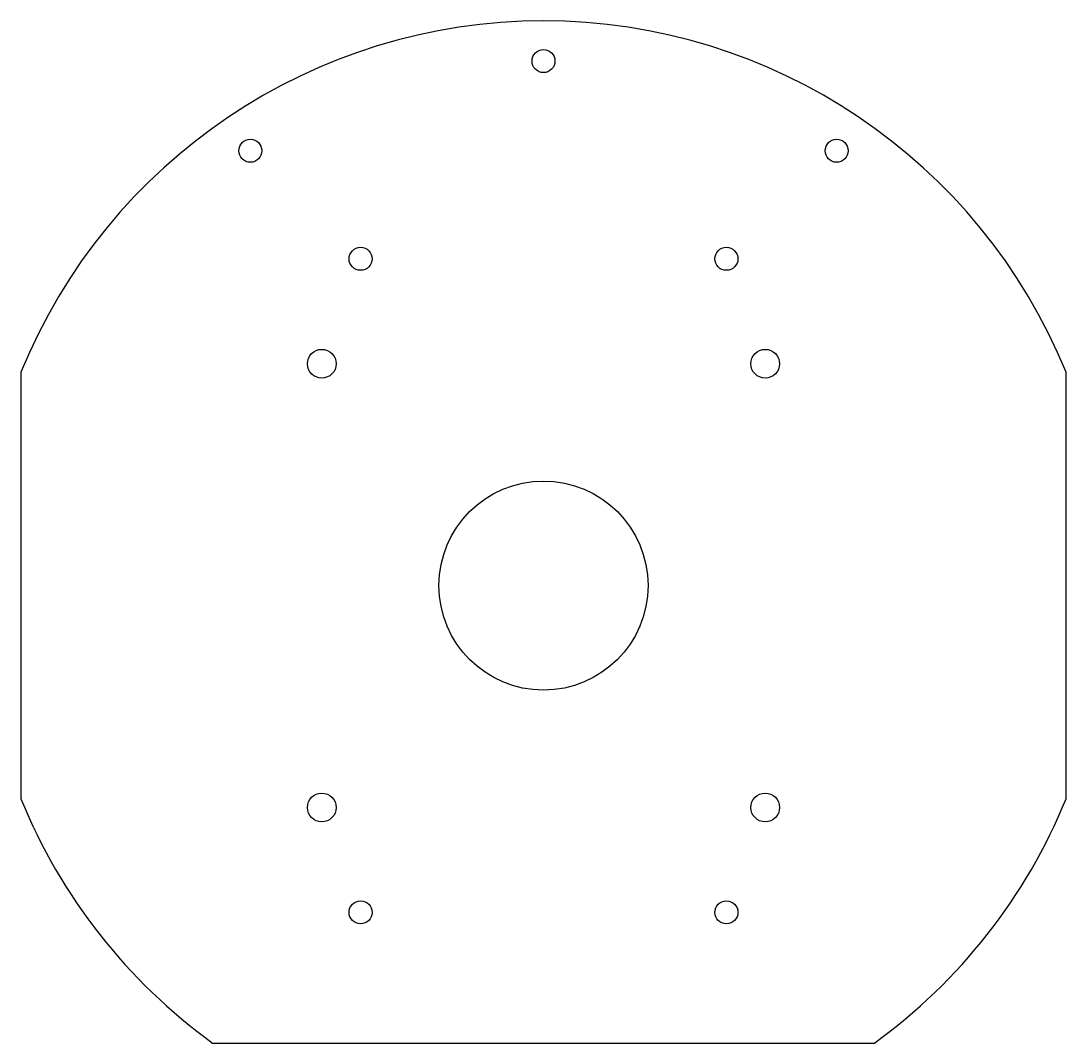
# Model space of a CAD drawing. Header units: millimetres. Extents: x -210 to -10, y -88 to 108.
import ezdxf

# ---------------------------------------------------------------- set-up
doc = ezdxf.new("R2010")
doc.units = ezdxf.units.MM

msp = doc.modelspace()

# ---------------------------------------------------------------- linework, layer by layer
for p, q in [((-210, 40.79), (-210, -40.79)), ((-10, -40.79), (-10, 40.79)), ((-173.31, -87.5), (-46.69, -87.5))]:
    msp.add_line(p, q)
for centre, radius in [((-110, 100.31), 2.2), ((-166.09, 83.16), 2.2), ((-53.91, 83.16), 2.2), ((-145, 62.5), 2.2), ((-75, 62.5), 2.2), ((-152.43, 42.43), 2.75), ((-67.57, 42.43), 2.75), ((-110, 0), 20), ((-152.43, -42.43), 2.75), ((-67.57, -42.43), 2.75), ((-145, -62.5), 2.2), ((-75, -62.5), 2.2)]:
    msp.add_circle(centre, radius)
for start, end in [(22.1916, 157.8084), (202.1916, 234.114), (305.886, 337.8084)]:
    msp.add_arc((-110, 0), 108, start, end)

doc.saveas('drawing.dxf')
